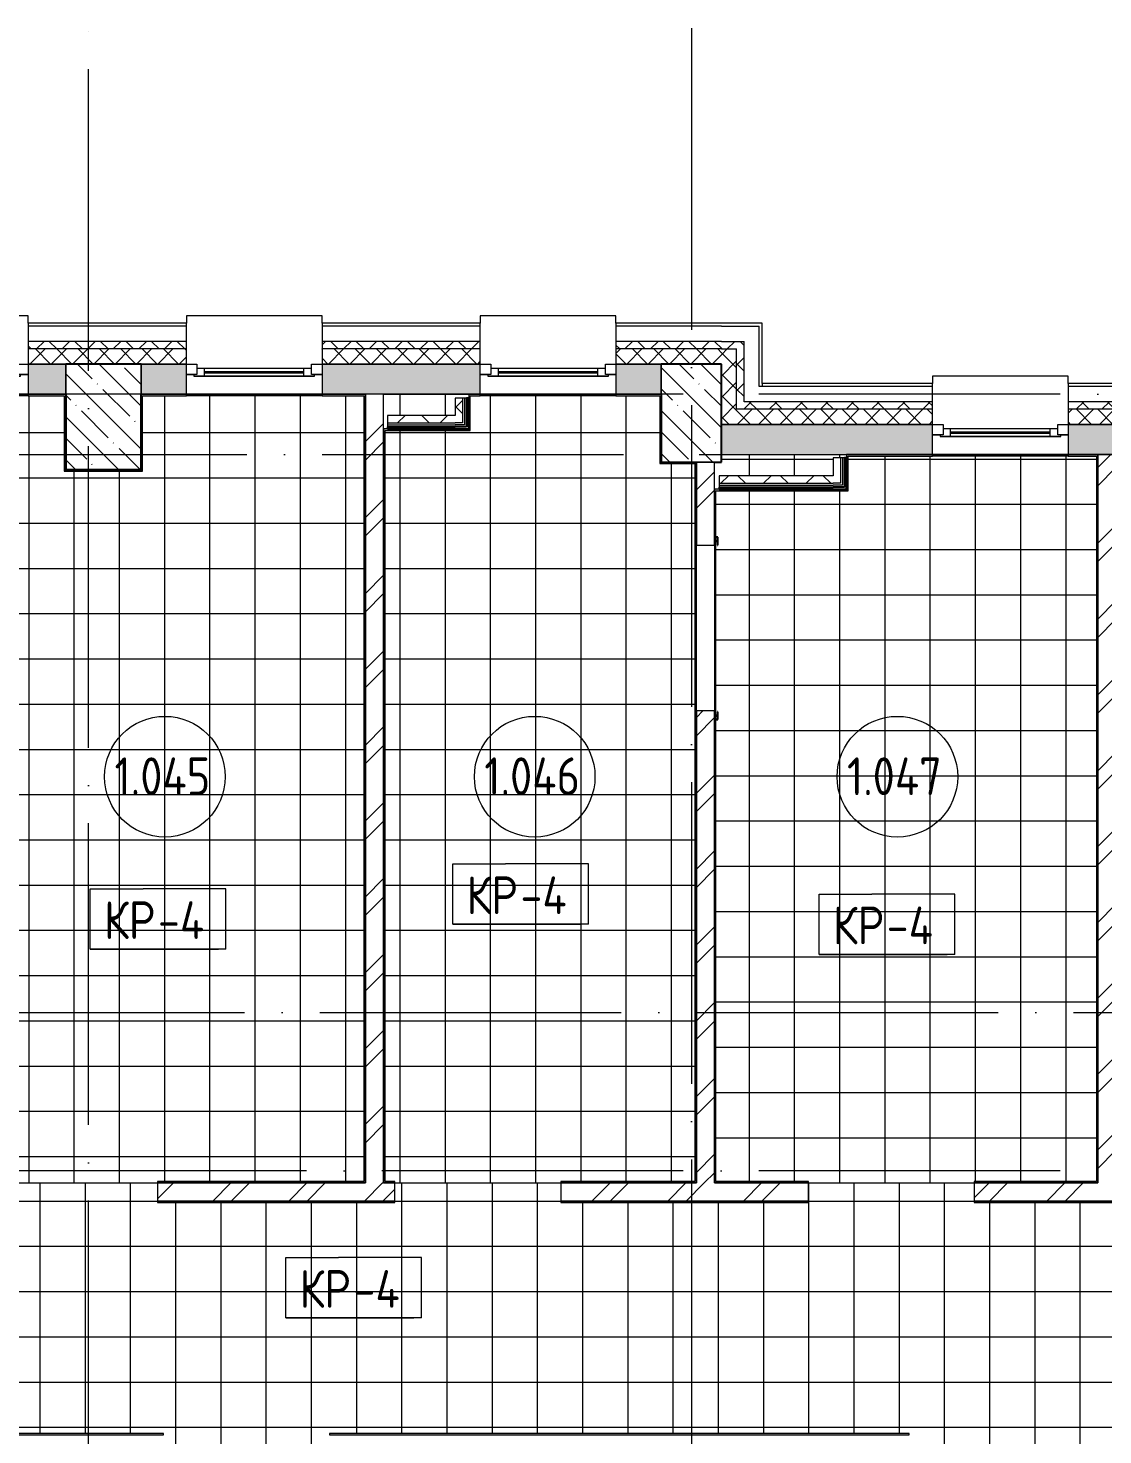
# Model space of a CAD drawing. Header units: millimetres. Extents: x -4370 to 196781, y -4577 to 61202.
# Drawn here: x 104500 to 111630, y 51875 to 61202 of the extents above; entities that cross this region are included whole.
import ezdxf

# ---------------------------------------------------------------- set-up
doc = ezdxf.new("R2010")
doc.units = ezdxf.units.MM
doc.linetypes.add('ADSK_Линия сетки', pattern=[2500, 2000, -250, 0, -250])
for name, color, linetype, lineweight in [('A-AREA-____-IDEN', 2, 'Continuous', 20), ('A-FLOR-____-IDEN', 11, 'Continuous', 20), ('A-FLOR-____-OTLN', 192, 'Continuous', 9), ('A-FLOR-____-PATT', 8, 'Continuous', 9), ('A-GENM-____-MCUT', 13, 'Continuous', 9), ('A-GENM-____-OTLN', 13, 'Continuous', 9), ('A-GLAZ-____-MCUT', 151, 'Continuous', 9), ('A-GLAZ-____-OTLN', 151, 'Continuous', 9), ('A-WALL-____-MCUT', 113, 'Continuous', 9), ('A-WALL-____-PATT', 111, 'Continuous', 9), ('A-WALL-FNSH-MCUT', 113, 'Continuous', 9), ('I-WALL-____-OTLN', 2, 'Continuous', 9), ('S-COLS-____-MCUT', 52, 'Continuous', 9), ('S-COLS-____-OTLN', 52, 'Continuous', 9), ('S-GRID-____-OTLN', 1, 'Continuous', 9)]:
    doc.layers.add(name, color=color, linetype=linetype, lineweight=lineweight)
doc.styles.add('GOST Common_1', font='GOST_Common.ttf', dxfattribs={"width": 0.9, "height": 250})
pattern_1 = [(45, (0, 0), (-251.4472, 251.4472), []), (45, (0, 381), (-251.4472, 251.4472), [])]
pattern_2 = [(50, (0, 0), (364.3679, -31.8783), [38.1, -419.1]), (355, (0, 0), (-70.4859, 382.1133), [30.48, -335.28]), (100.451, (30.36, -2.66), (293.885, 350.2334), [32.38, -356.18]), (46.184, (0, 101.6), (542.1585, -84.0858), [57.15, -628.65]), (96.636, (45.2, 94.6), (474.805, 494.8554), [48.57, -534.27]), (351.184, (0, 101.6), (474.8102, 494.85), [45.72, -502.92]), (21, (50.8, 76.2), (303.2285, -204.53046), [38.1, -419.1]), (326, (50.8, 76.2), (123.6039, 368.376), [30.48, -335.28]), (71.451, (76.07, 59.16), (426.8341, 163.8427), [32.38, -356.18]), (37.5, (0, 0), (6.17665, 169.11015), [16.764, -314.452, 16.764, -323.596, -336.55]), (37.5, (0, 0), (6.17665, 169.11015), [-671.576, 16.764, -319.786]), (7.5, (0, 0), (133.63888, 200.3615), [16.764, -177.292, 16.764, -306.832, -128.27]), (7.5, (0, 0), (133.63888, 200.3615), [-517.652, 16.764, -111.506]), (327.5, (-113.28, 0), (271.18182, -11.45836), [16.764, -110.236, 16.764, -379.476, -525.78]), (327.5, (-113.28, 0), (271.18182, -11.45836), [-523.24, 16.764, -509.016]), (317.5, (-164.08, 0), (296.2585, 50.85285), [16.764, -148.336, 16.764, -246.38, -373.38]), (317.5, (-164.08, 0), (296.2585, 50.85285), [-428.244, 16.764, -356.616])]
pattern_3 = [(135, (0, 0), (-84.85281, -84.85281), []), (225, (0, 0), (84.85281, -84.85281), [])]
pattern_4 = [(45, (0, 0), (-70.71068, 70.71068), []), (135, (0, 0), (-70.71068, -70.71068), [])]
pattern_5 = [(135, (0, 0), (-142.5612, -142.5612), []), (135, (142.56, 0), (-142.5612, -142.5612), [252.016, -50.403, 3.353, -47.05])]
pattern_6 = [(45, (0, 0), (-141.42136, 141.42136), []), (135, (0, 0), (-141.42136, -141.42136), [])]

# ---------------------------------------------------------------- blocks, each defined once
blk = doc.blocks.new('Окно_СКБ_1Ст1 - 120_Окно_СКБ_1Ст_900_ОК6Л-29019250-О_АИ_ПП_0_000_Целиком')
at = {"layer": 'A-GLAZ-____-MCUT', "color": 90}
for p, q in [((-450, -195), (-450, -125)), ((-450, -125), (-380, -125)), ((-380, -125), (-380, -195)), ((380, -155), (-380, -155)), ((-380, -155), (-380, -195)), ((-330, -205), (-330, -155)), ((330, -205), (330, -155)), ((380, -195), (380, -125)), ((380, -125), (450, -125)), ((380, -195), (380, -155)), ((450, -125), (450, -195)), ((-380, -195), (-450, -195)), ((-380, -195), (-400, -195)), ((-400, -195), (-400, -205)), ((-400, -205), (400, -205)), ((400, -205), (-400, -205)), ((450, -195), (380, -195)), ((400, -195), (380, -195)), ((400, -205), (400, -195))]:
    blk.add_line(p, q, dxfattribs=at)
at = {"layer": 'A-GLAZ-____-MCUT', "color": 10, "lineweight": 5}
for p, q in [((-330, -175), (330, -175)), ((330, -185), (-330, -185))]:
    blk.add_line(p, q, dxfattribs=at)
at = {"layer": 'A-GLAZ-____-OTLN', "color": 10, "lineweight": 5}
for p, q in [((-450, -195), (-400, -195)), ((400, -195), (450, -195))]:
    blk.add_line(p, q, dxfattribs=at)
blk = doc.blocks.new('WNW_Отлив1 - Отлив_металлический 2-28596055-О_АИ_ПП_0_000_Целиком')
at = {"layer": 'A-GLAZ-____-OTLN', "color": 10, "lineweight": 5}
for p, q in [((450, 320), (-450, 320)), ((-450, 320), (-450, 270)), ((450, 270), (450, 320))]:
    blk.add_line(p, q, dxfattribs=at)
blk = doc.blocks.new('Окно_СКБ_1Ст1 - 120_Окно_СКБ_1Ст_900_ОК6Л-29019242-О_АИ_ПП_0_000_Целиком')
at = {"layer": 'A-GLAZ-____-MCUT', "color": 90}
for p, q in [((-450, -195), (-450, -125)), ((-450, -125), (-380, -125)), ((-380, -125), (-380, -195)), ((380, -155), (-380, -155)), ((-380, -155), (-380, -195)), ((-330, -205), (-330, -155)), ((330, -205), (330, -155)), ((380, -195), (380, -125)), ((380, -125), (450, -125)), ((380, -195), (380, -155)), ((450, -125), (450, -195)), ((-380, -195), (-450, -195)), ((-380, -195), (-400, -195)), ((-400, -195), (-400, -205)), ((-400, -205), (400, -205)), ((400, -205), (-400, -205)), ((450, -195), (380, -195)), ((400, -195), (380, -195)), ((400, -205), (400, -195))]:
    blk.add_line(p, q, dxfattribs=at)
at = {"layer": 'A-GLAZ-____-MCUT', "color": 10, "lineweight": 5}
for p, q in [((-330, -175), (330, -175)), ((330, -185), (-330, -185))]:
    blk.add_line(p, q, dxfattribs=at)
at = {"layer": 'A-GLAZ-____-OTLN', "color": 10, "lineweight": 5}
for p, q in [((-450, -195), (-400, -195)), ((400, -195), (450, -195))]:
    blk.add_line(p, q, dxfattribs=at)
blk = doc.blocks.new('ALT_Roller_Shutter_9mm - AER44m_S _Security_-43211332-О_АИ_ПП_0_000_Целиком')
at = {"layer": 'A-GENM-____-MCUT', "color": 130, "lineweight": 25}
for p, q in [((-427.5, 82), (-480.5, 82)), ((-480.5, 82), (-480.5, 60)), ((-480.5, 60), (-427.5, 60)), ((-478.5, 62), (-478.5, 80)), ((-478.5, 80), (-454.5, 80)), ((-454.5, 62), (-478.5, 62)), ((-454.5, 80), (-454.5, 62)), ((-452.5, 62), (-452.5, 80)), ((-452.5, 80), (-427.5, 80)), ((-427.5, 62), (-452.5, 62)), ((-427.5, 80), (-427.5, 82)), ((-427.5, 60), (-427.5, 62)), ((730.5, 82), (677.5, 82)), ((677.5, 82), (677.5, 80)), ((677.5, 80), (702.5, 80)), ((702.5, 62), (677.5, 62)), ((677.5, 62), (677.5, 60)), ((677.5, 60), (730.5, 60)), ((702.5, 80), (702.5, 62)), ((704.5, 62), (704.5, 80)), ((704.5, 80), (728.5, 80)), ((728.5, 62), (704.5, 62)), ((728.5, 80), (728.5, 62)), ((730.5, 60), (730.5, 82))]:
    blk.add_line(p, q, dxfattribs=at)
blk = doc.blocks.new('0083_СОШ675_АР_R22_rvt-1-О_АИ_ПП_0_000_Целиком')
at = {"layer": 'A-WALL-____-PATT', "lineweight": 5}
h = blk.add_hatch(dxfattribs=at)
h.set_pattern_fill('FP_1', color=10, style=0, pattern_type=2)
h.set_pattern_definition(pattern_3)
h.paths.add_polyline_path([(109109.2, 59075), (109200, 59075), (109200, 59125), (108400.1, 59125), (108400.1, 59075), (109100, 59075)])
h.paths.add_polyline_path([(107500.1, 59075), (107500.1, 59125), (106450, 59125), (106450, 59075), (106935.9, 59075)])
h.paths.add_polyline_path([(103600.5, 59075), (103600.5, 59125), (102550.5, 59125), (102550.5, 59075), (103210.2, 59075)])
h.paths.add_polyline_path([(105550, 59075), (105550, 59125), (104500.5, 59125), (104500.5, 59075), (105073.1, 59075)])
h.paths.add_polyline_path([(101650.5, 59075), (101650.5, 59125), (100600.5, 59125), (100600.5, 59075), (101347.4, 59075)])
h.paths.add_polyline_path([(98650.2, 59075), (99700.5, 59075), (99700.5, 59125), (98650.2, 59125)])
h.paths.add_polyline_path([(82097.9, 59075), (82150.2, 59075), (82150.2, 59125), (77500, 59125), (77500, 59075), (81477, 59075)])
h = blk.add_hatch(dxfattribs=at)
h.set_pattern_fill('FP_6', color=10, style=0, pattern_type=2)
h.set_pattern_definition(pattern_4)
h.paths.add_polyline_path([(108700, 58975), (109100, 58975), (109100, 59075), (108400.1, 59075), (108400.1, 58975)])
h.paths.add_polyline_path([(107500.1, 58975), (107500.1, 59075), (106450, 59075), (106450, 58975), (106935.9, 58975)])
h.paths.add_polyline_path([(104750, 58975), (105550, 58975), (105550, 59075), (104500.5, 59075), (104500.5, 58975)])
h.paths.add_polyline_path([(103210.2, 58975), (103600.5, 58975), (103600.5, 59075), (102550.5, 59075), (102550.5, 58975), (102589.3, 58975)])
h.paths.add_polyline_path([(101650.5, 58975), (101650.5, 59075), (100600.5, 59075), (100600.5, 58975), (101347.4, 58975)])
h.paths.add_polyline_path([(99700.5, 58975), (99700.5, 59075), (98650.2, 59075), (98650.5, 58975), (99484.5, 58975)])
h.paths.add_polyline_path([(82050, 58975), (82150.2, 58975), (82150.2, 59075), (77600, 59075), (77600, 58975), (81550, 58975)])
h = blk.add_hatch(dxfattribs=at)
h.set_pattern_fill('FP_6', color=10, style=0, pattern_type=2)
h.set_pattern_definition(pattern_4)
h.paths.add_polyline_path([(109200, 58575), (109200, 59075), (109100, 59075), (109100, 58575), (109109.2, 58575)])
h = blk.add_hatch(dxfattribs=at)
h.set_pattern_fill('FP_1', color=10, style=0, pattern_type=2)
h.set_pattern_definition(pattern_3)
h.paths.add_polyline_path([(109250, 58675), (109250, 59125), (109200, 59125), (109200, 58675)])
h = blk.add_hatch(dxfattribs=at)
h.set_pattern_fill('FP_5', color=10, style=0, pattern_type=2)
h.set_pattern_definition(pattern_2)
h.paths.add_polyline_path([(106738.1, 58775), (107500.1, 58775), (107500.1, 58975), (106450, 58975), (106450, 58775)])
h.paths.add_polyline_path([(108400.1, 58775), (108700, 58775), (108700, 58975), (108400.1, 58975), (108400.1, 58842.5)])
h.paths.add_polyline_path([(105250, 58775), (105550, 58775), (105550, 58975), (105250, 58975), (105250, 58842.5)])
h.paths.add_polyline_path([(104750, 58775), (104750, 58975), (104500.5, 58975), (104500.5, 58775)])
h.paths.add_polyline_path([(103210.2, 58775), (103600.5, 58775), (103600.5, 58975), (102550.5, 58975), (102550.5, 58775), (102589.3, 58775)])
h.paths.add_polyline_path([(99484.5, 58775), (99700.5, 58775), (99700.5, 58975), (99450, 58975), (99450, 58775)])
h.paths.add_polyline_path([(100600.5, 58775), (101650.5, 58775), (101650.5, 58975), (100600.5, 58975)])
h.paths.add_polyline_path([(98863.6, 58775), (98950, 58775), (98950, 58975), (98650.5, 58975), (98650.5, 58780), (98655.5, 58780), (98655.5, 58775)])
h = blk.add_hatch(dxfattribs=at)
h.set_pattern_fill('FP_7', color=10, style=0, pattern_type=2)
h.set_pattern_definition(pattern_1)
h.paths.add_polyline_path([(106858.1, 53545), (106858.1, 58775), (106738.1, 58775), (106738.1, 53545)])
h = blk.add_hatch(dxfattribs=at)
h.set_pattern_fill('FP_56', color=252, style=0, pattern_type=2)
h.set_pattern_definition(pattern_6)
h.paths.add_polyline_path([(107382.9, 58584.4), (107382.9, 58749), (107332.9, 58749), (107332.9, 58584.4)])
h = blk.add_hatch(dxfattribs=at)
h.set_pattern_fill('FP_6', color=10, style=0, pattern_type=2)
h.set_pattern_definition(pattern_4)
h.paths.add_polyline_path([(113800, 58575), (113810, 58575), (113810, 58675), (113300, 58675), (113300, 58575), (113766.3, 58575)])
h.paths.add_polyline_path([(112400, 58575), (112400, 58675), (111400, 58675), (111400, 58575), (111903.5, 58575)])
h.paths.add_polyline_path([(110500, 58575), (110500, 58675), (109200, 58675), (109200, 58575), (110040.7, 58575)])
h = blk.add_hatch(dxfattribs=at)
h.set_pattern_fill('FP_1', color=10, style=0, pattern_type=2)
h.set_pattern_definition(pattern_3)
h.paths.add_polyline_path([(113810, 58675), (113810, 58725), (113300, 58725), (113300, 58675), (113766.3, 58675)])
h.paths.add_polyline_path([(110500, 58675), (110500, 58725), (109250, 58725), (109250, 58675), (110040.7, 58675)])
h.paths.add_polyline_path([(112400, 58675), (112400, 58725), (111400, 58725), (111400, 58675), (111903.5, 58675)])
h = blk.add_hatch(dxfattribs=at)
h.set_pattern_fill('FP_56', color=252, style=0, pattern_type=2)
h.set_pattern_definition(pattern_6)
h.paths.add_polyline_path([(106884.1, 58584.4), (107332.9, 58584.4), (107332.9, 58634.4), (106884.1, 58634.4)])
h = blk.add_hatch(dxfattribs=at)
h.set_pattern_fill('FP_5', color=10, style=0, pattern_type=2)
h.set_pattern_definition(pattern_2)
h.paths.add_polyline_path([(117600, 58375), (117600, 58575), (117250, 58575), (117250, 58375), (117492, 58375)])
h.paths.add_polyline_path([(115629.2, 58375), (116350, 58375), (116350, 58575), (115350, 58575), (115350, 58375)])
h.paths.add_polyline_path([(113400, 58375), (113400, 58575), (113300, 58575), (113300, 58375)])
h.paths.add_polyline_path([(113800, 58375), (113850, 58375), (113850, 58575), (113800, 58575)])
h.paths.add_polyline_path([(114250, 58375), (114450, 58375), (114450, 58575), (114250, 58575), (114250, 58440.6)])
h.paths.add_polyline_path([(112400, 58375), (112400, 58575), (111400, 58575), (111400, 58375), (111903.5, 58375)])
h.paths.add_polyline_path([(109100, 58375), (110500, 58375), (110500, 58575), (109100, 58575)])
h = blk.add_hatch(dxfattribs=at)
h.set_pattern_fill('FP_7', color=10, style=0, pattern_type=2)
h.set_pattern_definition(pattern_1)
h.paths.add_polyline_path([(109053.4, 53545), (109053.4, 56675), (108933.4, 56675), (108933.4, 53545)])
h.paths.add_polyline_path([(109053.4, 57775), (109053.4, 58325), (108933.4, 58325), (108933.4, 57775)])
h = blk.add_hatch(dxfattribs=at)
h.set_pattern_fill('FP_7', color=10, style=0, pattern_type=2)
h.set_pattern_definition(pattern_1)
h.paths.add_polyline_path([(111596.8, 53545), (111716.8, 53545), (111716.8, 58375), (111596.8, 58375), (111596.8, 54799.8)])
h = blk.add_hatch(dxfattribs=at)
h.set_pattern_fill('FP_56', color=252, style=0, pattern_type=2)
h.set_pattern_definition(pattern_6)
h.paths.add_polyline_path([(109083.9, 58184.4), (109840.2, 58184.4), (109840.2, 58234.4), (109083.9, 58234.4)])
h = blk.add_hatch(dxfattribs=at)
h.set_pattern_fill('FP_7', color=10, style=0, pattern_type=2)
h.set_pattern_definition(pattern_1)
h.paths.add_polyline_path([(118160, 53425), (118160, 53545), (117875, 53545), (117875, 53425)])
h.paths.add_polyline_path([(116250.1, 53425), (116775, 53425), (116775, 53545), (115442, 53545), (115442, 53425)])
h.paths.add_polyline_path([(113442, 53425), (114342, 53425), (114342, 53545), (113442, 53545)])
h.paths.add_polyline_path([(112342, 53425), (112342, 53545), (110776.7, 53545), (110776.7, 53425), (111282.6, 53425)])
h.paths.add_polyline_path([(109676.7, 53425), (109676.7, 53545), (108033.1, 53545), (108033.1, 53425), (108798.8, 53425)])
h.paths.add_polyline_path([(106315, 53425), (106933.1, 53425), (106933.1, 53545), (105359.4, 53545), (105359.4, 53425)])
h.paths.add_polyline_path([(103831.2, 53425), (104259.4, 53425), (104259.4, 53545), (101735.2, 53545), (101735.2, 53425)])
h.paths.add_polyline_path([(100635.2, 53425), (100635.2, 53545), (99520, 53545), (99520, 53425)])
at = {"layer": 'S-COLS-____-OTLN', "lineweight": 5}
h = blk.add_hatch(dxfattribs=at)
h.set_pattern_fill('FP_3', color=256, style=0, pattern_type=2)
h.set_pattern_definition(pattern_5)
h.paths.add_polyline_path([(104750, 58275), (105250, 58275), (105250, 58975), (104750, 58975), (104750, 58775)])
h = blk.add_hatch(dxfattribs=at)
h.set_pattern_fill('FP_3', color=256, style=0, pattern_type=2)
h.set_pattern_definition(pattern_5)
h.paths.add_polyline_path([(108700, 58325), (109100, 58325), (109100, 58975), (108700, 58975), (108700, 58775)])
at = {"layer": 'A-WALL-____-MCUT', "color": 90}
for p, q in [((104500.5, 59225), (104500.5, 59125)), ((105550, 59125), (105550, 59225)), ((106450, 59225), (106450, 59125)), ((107500.1, 59125), (107500.1, 59225)), ((108400.1, 59225), (108400.1, 59125)), ((104500.5, 59075), (104500.5, 58975)), ((105550, 58975), (105550, 59075)), ((106450, 59075), (106450, 58975)), ((107500.1, 58975), (107500.1, 59075)), ((108400.1, 59075), (108400.1, 58975)), ((104750, 58975), (105250, 58975)), ((108700, 58975), (109100, 58975)), ((109100, 58975), (109100, 58575)), ((110500, 58725), (110500, 58825)), ((111400, 58825), (111400, 58725)), ((110500, 58575), (110500, 58675)), ((111400, 58675), (111400, 58575)), ((109100, 58575), (109200, 58575))]:
    blk.add_line(p, q, dxfattribs=at)
at = {"layer": 'A-WALL-____-MCUT', "color": 10, "lineweight": 5}
for p, q in [((105550, 59225), (104500.5, 59225)), ((107500.1, 59225), (106450, 59225)), ((109100, 59225), (108400.1, 59225)), ((109100, 59225), (109250, 59225)), ((109250, 59225), (109350, 59225)), ((109350, 58825), (109350, 59225)), ((104750, 58775), (104750, 58975)), ((105250, 58975), (105250, 58775)), ((108700, 58775), (108700, 58975)), ((106858.1, 58775), (106738.1, 58775)), ((109370, 58825), (109350, 58825)), ((109370, 58845), (109370, 58825)), ((110500, 58825), (109370, 58825)), ((112400, 58825), (111400, 58825)), ((107395.4, 58749), (107395.4, 58571.9)), ((106884.1, 58571.9), (107332.9, 58571.9)), ((107382.9, 58571.9), (107332.9, 58571.9)), ((107395.4, 58571.9), (107382.9, 58571.9)), ((109053.4, 58325), (108933.4, 58325)), ((109902.7, 58352), (109902.7, 58171.9)), ((111716.8, 58375), (111596.8, 58375)), ((109083.9, 58171.9), (109840.2, 58171.9)), ((109890.2, 58171.9), (109840.2, 58171.9)), ((109902.7, 58171.9), (109890.2, 58171.9))]:
    blk.add_line(p, q, dxfattribs=at)
at = {"layer": 'A-WALL-____-MCUT', "color": 50, "lineweight": 13}
for p, q in [((104500.5, 59125), (104500.5, 59075)), ((105550, 59125), (104500.5, 59125)), ((105550, 59075), (104500.5, 59075)), ((105550, 59075), (105550, 59125)), ((106450, 59125), (106450, 59075)), ((107500.1, 59125), (106450, 59125)), ((107500.1, 59075), (106450, 59075)), ((107500.1, 59075), (107500.1, 59125)), ((108400.1, 59125), (108400.1, 59075)), ((109100, 59125), (108400.1, 59125)), ((109100, 59075), (108400.1, 59075)), ((109100, 59125), (109200, 59125)), ((109100, 59075), (109200, 59075)), ((109200, 59125), (109250, 59125)), ((109200, 58675), (109200, 59075)), ((109250, 58725), (109250, 59125)), ((104500.5, 58975), (104750, 58975)), ((104500.5, 58975), (104500.5, 58775)), ((104750, 58975), (104500.5, 58975)), ((105250, 58975), (105550, 58975)), ((105550, 58975), (105250, 58975)), ((105550, 58775), (105550, 58975)), ((106450, 58975), (107500.1, 58975)), ((106450, 58975), (106450, 58775)), ((107500.1, 58975), (106450, 58975)), ((107500.1, 58775), (107500.1, 58975)), ((108400.1, 58975), (108700, 58975)), ((108400.1, 58975), (108400.1, 58775)), ((108700, 58975), (108400.1, 58975)), ((104500.5, 58775), (104750, 58775)), ((105250, 58775), (105550, 58775)), ((106450, 58775), (106738.1, 58775)), ((106738.1, 58775), (106738.1, 53545)), ((106858.1, 53545), (106858.1, 58775)), ((106858.1, 58775), (107500.1, 58775)), ((108400.1, 58775), (108700, 58775)), ((107382.9, 58749), (107332.9, 58749)), ((107332.9, 58749), (107332.9, 58634.4)), ((107382.9, 58749), (107382.9, 58584.4)), ((109250, 58675), (109200, 58675)), ((109350, 58725), (109250, 58725)), ((109370, 58675), (109250, 58675)), ((109370, 58725), (109350, 58725)), ((110500, 58725), (109370, 58725)), ((110500, 58675), (109370, 58675)), ((110500, 58675), (110500, 58725)), ((111400, 58725), (111400, 58675)), ((112400, 58725), (111400, 58725)), ((112400, 58675), (111400, 58675)), ((107332.9, 58634.4), (106884.1, 58634.4)), ((106884.1, 58634.4), (106884.1, 58584.4)), ((106884.1, 58584.4), (107332.9, 58584.4)), ((107382.9, 58584.4), (107332.9, 58584.4)), ((109370, 58575), (109100, 58575)), ((109100, 58575), (109100, 58375)), ((109200, 58575), (109250, 58575)), ((109250, 58575), (109350, 58575)), ((109350, 58575), (109370, 58575)), ((110500, 58575), (109370, 58575)), ((109370, 58575), (110500, 58575)), ((110500, 58375), (110500, 58575)), ((111400, 58575), (111400, 58375)), ((112400, 58575), (111400, 58575)), ((111400, 58575), (112400, 58575)), ((108933.4, 58325), (108933.4, 57775)), ((109053.4, 57775), (109053.4, 58325)), ((109100, 58375), (110500, 58375)), ((109890.2, 58352), (109840.2, 58352)), ((109840.2, 58352), (109840.2, 58234.4)), ((109890.2, 58352), (109890.2, 58184.4)), ((111400, 58375), (111596.8, 58375)), ((111596.8, 58375), (111596.8, 53545)), ((109840.2, 58234.4), (109083.9, 58234.4)), ((109083.9, 58234.4), (109083.9, 58184.4)), ((109083.9, 58184.4), (109840.2, 58184.4)), ((109890.2, 58184.4), (109840.2, 58184.4)), ((108933.4, 57775), (109053.4, 57775)), ((108933.4, 56675), (108933.4, 53545)), ((109053.4, 56675), (108933.4, 56675)), ((109053.4, 53545), (109053.4, 56675)), ((106738.1, 53545), (105359.4, 53545)), ((105359.4, 53545), (105359.4, 53425)), ((106933.1, 53545), (106858.1, 53545)), ((106933.1, 53425), (106933.1, 53545)), ((108933.4, 53545), (108033.1, 53545)), ((108033.1, 53545), (108033.1, 53425)), ((109676.7, 53545), (109053.4, 53545)), ((109676.7, 53425), (109676.7, 53545)), ((111596.8, 53545), (110776.7, 53545)), ((110776.7, 53545), (110776.7, 53425)), ((105359.4, 53425), (106933.1, 53425)), ((108033.1, 53425), (109676.7, 53425)), ((110776.7, 53425), (112342, 53425))]:
    blk.add_line(p, q, dxfattribs=at)
at = {"layer": 'A-WALL-____-MCUT', "color": 130, "lineweight": 25}
for p, q in [((107422.9, 58749), (107407.9, 58749)), ((107407.9, 58749), (107407.9, 58559.4)), ((107422.9, 58544.4), (107422.9, 58749)), ((106884.1, 58559.4), (106884.1, 58544.4)), ((106884.1, 58559.4), (107332.9, 58559.4)), ((106884.1, 58544.4), (107332.9, 58544.4)), ((107395.4, 58559.4), (107332.9, 58559.4)), ((107332.9, 58544.4), (107382.9, 58544.4)), ((107382.9, 58544.4), (107395.4, 58544.4)), ((107407.9, 58559.4), (107395.4, 58559.4)), ((107395.4, 58544.4), (107407.9, 58544.4)), ((107407.9, 58544.4), (107422.9, 58544.4)), ((109930.2, 58352), (109915.2, 58352)), ((109915.2, 58352), (109915.2, 58159.4)), ((109930.2, 58144.4), (109930.2, 58352)), ((109083.9, 58159.4), (109083.9, 58144.4)), ((109083.9, 58159.4), (109840.2, 58159.4)), ((109083.9, 58144.4), (109840.2, 58144.4)), ((109902.7, 58159.4), (109840.2, 58159.4)), ((109840.2, 58144.4), (109890.2, 58144.4)), ((109890.2, 58144.4), (109902.7, 58144.4)), ((109915.2, 58159.4), (109902.7, 58159.4)), ((109902.7, 58144.4), (109915.2, 58144.4)), ((109915.2, 58144.4), (109930.2, 58144.4))]:
    blk.add_line(p, q, dxfattribs=at)
at = {"layer": 'A-WALL-FNSH-MCUT', "color": 90}
for p, q in [((105550, 59245), (104500.5, 59245)), ((104500.5, 59245), (104500.5, 59225)), ((105550, 59225), (105550, 59245)), ((107500.1, 59245), (106450, 59245)), ((106450, 59245), (106450, 59225)), ((107500.1, 59225), (107500.1, 59245)), ((109100, 59245), (108400.1, 59245)), ((108400.1, 59245), (108400.1, 59225)), ((109200, 59245), (109100, 59245)), ((109250, 59245), (109200, 59245)), ((109350, 59245), (109250, 59245)), ((109370, 59245), (109350, 59245)), ((109370, 58845), (109370, 59245)), ((110500, 58845), (109370, 58845)), ((110500, 58825), (110500, 58845)), ((112400, 58845), (111400, 58845)), ((111400, 58845), (111400, 58825)), ((107395.4, 58749), (107382.9, 58749)), ((107407.9, 58749), (107395.4, 58749)), ((106884.1, 58584.4), (106884.1, 58571.9)), ((106884.1, 58571.9), (106884.1, 58559.4)), ((109902.7, 58352), (109890.2, 58352)), ((109915.2, 58352), (109902.7, 58352)), ((109083.9, 58184.4), (109083.9, 58171.9)), ((109083.9, 58171.9), (109083.9, 58159.4))]:
    blk.add_line(p, q, dxfattribs=at)
at = {"layer": 'I-WALL-____-OTLN', "color": 90}
for p, q in [((104500.5, 58775), (103600.5, 58775)), ((106450, 58775), (105550, 58775)), ((108400.1, 58775), (107500.1, 58775)), ((111400, 58375), (110500, 58375))]:
    blk.add_line(p, q, dxfattribs=at)
at = {"layer": 'S-COLS-____-MCUT', "color": 130, "lineweight": 25}
for p, q in [((105250, 58975), (104750, 58975)), ((109100, 58975), (108700, 58975)), ((109100, 58325), (109100, 58975)), ((104750, 58775), (104750, 58275)), ((105250, 58275), (105250, 58775)), ((108700, 58775), (108700, 58325)), ((108700, 58325), (108933.4, 58325)), ((109053.4, 58325), (109100, 58325)), ((104750, 58275), (105250, 58275))]:
    blk.add_line(p, q, dxfattribs=at)
at = {"layer": 'S-COLS-____-OTLN', "color": 90}
for p, q in [((104750, 58975), (104750, 58775)), ((105250, 58775), (105250, 58975)), ((108700, 58975), (108700, 58775)), ((108933.4, 58325), (109053.4, 58325))]:
    blk.add_line(p, q, dxfattribs=at)
at = {"layer": 'A-GENM-____-OTLN', "color": 90, "lineweight": 9, "rotation": 270}
blk.add_blockref('ALT_Roller_Shutter_9mm - AER44m_S _Security_-43211332-О_АИ_ПП_0_000_Целиком', (108993.4, 57347.5), dxfattribs=at)
at = {"layer": 'A-GLAZ-____-OTLN', "color": 90, "lineweight": 9}
for name, p in [('WNW_Отлив1 - Отлив_металлический 2-28596055-О_АИ_ПП_0_000_Целиком', (104050.5, 58975)), ('WNW_Отлив1 - Отлив_металлический 2-28596055-О_АИ_ПП_0_000_Целиком', (106000, 58975)), ('WNW_Отлив1 - Отлив_металлический 2-28596055-О_АИ_ПП_0_000_Целиком', (107950.1, 58975)), ('Окно_СКБ_1Ст1 - 120_Окно_СКБ_1Ст_900_ОК6Л-29019242-О_АИ_ПП_0_000_Целиком', (104050.5, 59100)), ('Окно_СКБ_1Ст1 - 120_Окно_СКБ_1Ст_900_ОК6Л-29019242-О_АИ_ПП_0_000_Целиком', (106000, 59100)), ('Окно_СКБ_1Ст1 - 120_Окно_СКБ_1Ст_900_ОК6Л-29019242-О_АИ_ПП_0_000_Целиком', (107950.1, 59100)), ('WNW_Отлив1 - Отлив_металлический 2-28596055-О_АИ_ПП_0_000_Целиком', (110950, 58575)), ('Окно_СКБ_1Ст1 - 120_Окно_СКБ_1Ст_900_ОК6Л-29019250-О_АИ_ПП_0_000_Целиком', (110950, 58700))]:
    blk.add_blockref(name, p, dxfattribs=at)
blk = doc.blocks.new('BSC_Колонна _Прямоугольная - ПР-1_Профиль торцевой для плитки-3454341-О_АИ_ПП_0_000_Целиком')
at = {"layer": 'S-COLS-____-MCUT'}
for p, q in [((5, 5), (-5, 5)), ((-5, 5), (-5, -5)), ((5, -5), (5, 5)), ((-5, -5), (5, -5))]:
    blk.add_line(p, q, dxfattribs=at)
blk = doc.blocks.new('ADSK_Марка_Перекрытие - Типоразмер_ADSK_Марка-158127-О_АИ_ПП_0_000_Целиком')
at = {"layer": 'A-FLOR-____-IDEN'}
for p, q in [((-4.5, 4), (-1, 4)), ((-4.5, 0), (-4.5, 4)), ((4.5, 4), (-1, 4)), ((4.5, 0), (4.5, 4)), ((4.5, 0), (-4.5, 0)), ((-4.5, 0), (4, 0))]:
    blk.add_line(p, q, dxfattribs=at)
blk = doc.blocks.new('ADSK_Марка_Помещение_ОдноЗначение - Номер-159740-О_АИ_ПП_0_000_Целиком')
at = {"layer": 'A-AREA-____-IDEN'}
blk.add_circle((0, 0), 4, dxfattribs=at)

msp = doc.modelspace()

# ---------------------------------------------------------------- hatches: boundary and pattern name
at = {"layer": 'A-FLOR-____-PATT'}
h = msp.add_hatch(dxfattribs=at)
h.set_pattern_fill('FP_211', color=256, style=0, pattern_type=2)
h.set_pattern_definition([(180, (104806.7, 56120), (-4e-14, -300), []), (270, (104806.7, 56120), (300, 2e-14), [])])
h.paths.add_polyline_path([(105359.379601, 53545), (105359.379601, 53555.000586), (106728.082584, 53555.000586), (106728.082584, 58765.000586), (105259.978078, 58765.000586), (105259.978078, 58265.000586), (104739.978078, 58265.000586), (104739.978078, 58765.000586), (102948.082584, 58765.000586), (102948.082584, 53555.000586), (104259.379601, 53555.000586), (104259.379601, 53545.000586)])
h = msp.add_hatch(dxfattribs=at)
h.set_pattern_fill('FP_212', color=256, style=0, pattern_type=2)
h.set_pattern_definition([(0, (107868.43, 56120), (0, 300), []), (90, (107868.43, 56120), (-300, 2e-14), [])])
h.paths.add_polyline_path([(106868.078774, 53545), (106868.082584, 53545.000586), (106858.082584, 53545)])
h.paths.add_polyline_path([(108033.082584, 53545), (108033.082584, 53555.000586), (108923.42683, 53555.000586), (108923.42683, 58315.000586), (108689.978078, 58315.000586), (108689.978078, 58765.000586), (107432.925723, 58765.000586), (107432.925723, 58534.433654), (106868.082584, 58534.433654), (106868.082584, 53555.000586), (106933.082584, 53555.000586), (106933.082584, 53545.000586)])
h.paths.add_polyline_path([(106868.082584, 58544.433654), (106884.082584, 58544.433654), (106884.082584, 58634.433654), (107332.925723, 58634.433654), (107332.925723, 58749), (107422.925723, 58749), (107422.925723, 58775), (106858.082584, 58775), (106858.082584, 58544.433654)])
h = msp.add_hatch(dxfattribs=at)
h.set_pattern_fill('FP_200', color=256, style=0, pattern_type=2)
h.set_pattern_definition([(180, (110485, 55945), (-4e-14, -300), []), (270, (110485, 55945), (300, 2e-14), [])])
h.paths.add_polyline_path([(109075.42683, 57775), (109073.42683, 57775), (109073.42683, 57800)])
h.paths.add_polyline_path([(109073.42683, 56645), (109073.576208, 56645.016598), (109075.42683, 56670)])
h.paths.add_polyline_path([(110776.671983, 53545), (110776.719461, 53545), (110776.719461, 53555.000586), (111586.77395, 53555.000586), (111586.77395, 58365), (109940.216867, 58365), (109940.216867, 58134.43424), (109063.42683, 58134.43424), (109063.42683, 57828), (109075.42683, 57828), (109075.42683, 57775), (109073.42683, 57800), (109063.42683, 57800), (109063.42683, 56645), (109073.42683, 56645), (109073.42683, 56670), (109075.42683, 56670), (109075.42683, 56617), (109063.42683, 56617), (109063.42683, 53555.000586), (109676.719461, 53555.000586), (109676.719461, 53545.000586)])
h.paths.add_polyline_path([(109063.42683, 56619), (109073.42683, 56619), (109073.42683, 56643), (109063.42683, 56643), (109063.42683, 56627)])
h.paths.add_polyline_path([(109063.42683, 57802), (109073.42683, 57802), (109073.42683, 57826), (109063.42683, 57826), (109063.42683, 57816)])
h.paths.add_polyline_path([(109053.42683, 58144.43424), (109083.92683, 58144.43424), (109083.92683, 58234.433654), (109840.216867, 58234.433654), (109840.216867, 58352), (109930.216867, 58352), (109930.216867, 58375), (109099.978078, 58375), (109099.978078, 58325), (109053.42683, 58325), (109053.42683, 58264.940858)])
h = msp.add_hatch(dxfattribs=at)
h.set_pattern_fill('FP_218', color=256, style=0, pattern_type=2)
h.set_pattern_definition([(0, (109080, 51025), (0, 300), []), (90, (109080, 51025), (-300, 2e-14), [])])
h.paths.add_polyline_path([(110776.719461, 53425.000586), (110776.671983, 53545), (109676.719461, 53545), (109676.719461, 53425)])
h.paths.add_polyline_path([(105399.55304, 51755), (106499.55304, 51755.000586), (106499.55304, 51885.000586), (110344.978078, 51885.000586), (110344.978078, 51755), (111744.978078, 51755.000586), (111744.978078, 51885.000586), (113799.978078, 51885.000586), (113799.978078, 53415.000586), (113442.000586, 53415.000586), (113441.995428, 53545), (112342.000586, 53545), (112342.000586, 53415.000586), (110776.719461, 53415.000586), (110776.714088, 53425.000586), (109676.719461, 53425), (109676.719461, 53415.000586), (108033.082584, 53415.000586), (108033.0304, 53545), (106933.082584, 53545), (106933.082584, 53415.000586), (105359.379601, 53415.000586), (105359.299381, 53545), (104259.379601, 53545), (104259.379601, 53415.000586), (101735.229953, 53415.000586), (101735.229953, 53545), (100635.229953, 53545), (100635.229953, 53415.000586), (99529.978078, 53415.000586), (99529.978078, 53229.999414), (99519.978078, 53229.999414), (99519.978078, 52129.999414), (99529.978078, 52129.999414), (99529.978078, 51885.000586), (101630, 51885.000586), (101630, 51755), (102730, 51755.000586), (102730, 51885.000586), (105399.55304, 51885.000586), (105399.55304, 51875)])
at = {"layer": 'A-WALL-____-PATT'}
h = msp.add_hatch(color=7, dxfattribs=at)
h.paths.add_polyline_path([(104749.978078, 58765.000586), (104749.978078, 58775.000586), (104500.450478, 58775.000586), (104500.450478, 58765.000586), (104739.978078, 58765.000586)])
h.paths.add_polyline_path([(102938.082584, 58765.000586), (103600.450478, 58765.000586), (103600.450478, 58775.000586), (102938.082584, 58775.000586)])
for points in [[(104739.978078, 58275.000586), (104749.978078, 58275.000586), (104749.978078, 58765.000586), (104739.978078, 58765.000586)], [(105259.978078, 58275.000586), (105259.978078, 58775.000586), (105249.978078, 58775.000586), (105249.978078, 58275.000586)], [(106728.082584, 53555.000586), (106738.082584, 53555.000586), (106738.082584, 58775.000586), (106728.082584, 58775.000586), (106728.082584, 54799.821069)], [(107432.925723, 58544.433654), (107432.925723, 58765.000586), (107422.925723, 58765.000586), (107422.925723, 58544.433654)], [(108699.978078, 58325.000586), (108699.978078, 58765.000586), (108689.978078, 58765.000586), (108689.978078, 58325.000586)], [(106858.082584, 53545.000586), (106868.082584, 53545.000586), (106868.082584, 58544.433654), (106858.082584, 58544.433654), (106858.082584, 54799.821069)], [(106935.909419, 58534.433654), (107422.925723, 58534.433654), (107422.925723, 58544.433654), (106868.082584, 58544.433654), (106868.082584, 58534.433654)], [(108923.42683, 58315.000586), (108933.42683, 58315.000586), (108933.42683, 58325.000586), (108699.978078, 58325.000586), (108699.978078, 58315.000586), (108798.756464, 58315.000586)], [(108923.42683, 53555.000586), (108933.42683, 53555.000586), (108933.42683, 58315.000586), (108923.42683, 58315.000586), (108923.42683, 54799.821069)], [(109940.216867, 58144.43424), (109940.216867, 58365), (109930.216867, 58365), (109930.216867, 58144.43424)], [(111596.77395, 53545.000586), (111596.77395, 58365), (111586.77395, 58365), (111586.77395, 53545.000586)], [(105073.062374, 58265.000586), (105249.978078, 58265.000586), (105249.978078, 58275.000586), (104749.978078, 58275.000586), (104749.978078, 58265.000586)], [(109053.42683, 53555.000586), (109063.42683, 53555.000586), (109063.42683, 58144.43424), (109053.42683, 58144.43424), (109053.42683, 54799.821069)], [(109419.705479, 58134.43424), (109930.216867, 58134.43424), (109930.216867, 58144.43424), (109063.42683, 58144.43424), (109063.42683, 58134.43424)]]:
    msp.add_hatch(color=7, dxfattribs=at).paths.add_polyline_path(points)
h = msp.add_hatch(color=7, dxfattribs=at)
h.paths.add_polyline_path([(105259.978078, 58765.000586), (105550.000587, 58765.000586), (105550.000587, 58775.000586), (105259.978078, 58775.000586)])
h.paths.add_polyline_path([(106728.082584, 58765.000586), (106728.082584, 58775.000586), (106450.000587, 58775.000586), (106450.000587, 58765.000586)])
h = msp.add_hatch(color=7, dxfattribs=at)
h.paths.add_polyline_path([(108699.978078, 58765.000586), (108699.978078, 58775.000586), (108400.082584, 58775.000586), (108400.082584, 58765.000586), (108689.978078, 58765.000586)])
h.paths.add_polyline_path([(107500.082584, 58765.000586), (107500.082584, 58775.000586), (107422.925723, 58775.000586), (107422.925723, 58765.000586), (107432.925723, 58765.000586)])
h = msp.add_hatch(color=7, dxfattribs=at)
h.paths.add_polyline_path([(111596.77395, 58365), (111596.77395, 58375), (111400, 58375), (111400, 58365), (111586.77395, 58365)])
h.paths.add_polyline_path([(110500, 58365), (110500, 58375), (109930.216867, 58375), (109930.216867, 58365), (110040.654494, 58365)])
h = msp.add_hatch(color=7, dxfattribs=at)
h.paths.add_polyline_path([(104259.379601, 53545.000586), (104259.379601, 53555.000586), (102948.082584, 53555.000586), (102948.082584, 53545.000586), (103831.164344, 53545.000586)])
h.paths.add_polyline_path([(105359.379601, 53545.000586), (106738.082584, 53545.000586), (106738.082584, 53555.000586), (105359.379601, 53555.000586)])
h = msp.add_hatch(color=7, dxfattribs=at)
h.paths.add_polyline_path([(106933.082584, 53545.000586), (106933.082584, 53555.000586), (106868.082584, 53555.000586), (106868.082584, 53545.000586)])
h.paths.add_polyline_path([(108033.082584, 53545.000586), (108933.42683, 53545.000586), (108933.42683, 53555.000586), (108033.082584, 53555.000586)])
h = msp.add_hatch(color=7, dxfattribs=at)
h.paths.add_polyline_path([(109676.719461, 53545.000586), (109676.719461, 53555.000586), (109053.42683, 53555.000586), (109053.42683, 53545.000586)])
h.paths.add_polyline_path([(111282.552525, 53545.000586), (111586.77395, 53545.000586), (111586.77395, 53555.000586), (110776.719461, 53555.000586), (110776.719461, 53545.000586)])
h = msp.add_hatch(color=7, dxfattribs=at)
h.paths.add_polyline_path([(113442.000586, 53415.000586), (113799.978078, 53415.000586), (113799.978078, 53425.000586), (113442.000586, 53425.000586)])
h.paths.add_polyline_path([(112342.000586, 53415.000586), (112342.000586, 53425.000586), (110776.719461, 53425.000586), (110776.719461, 53415.000586), (111282.552525, 53415.000586)])
h.paths.add_polyline_path([(109676.719461, 53415.000586), (109676.719461, 53425.000586), (108033.082584, 53425.000586), (108033.082584, 53415.000586), (108798.756464, 53415.000586)])
h.paths.add_polyline_path([(106933.082584, 53415.000586), (106933.082584, 53425.000586), (105359.379601, 53425.000586), (105359.379601, 53415.000586), (106314.960404, 53415.000586)])
h.paths.add_polyline_path([(103831.164344, 53415.000586), (104259.379601, 53415.000586), (104259.379601, 53425.000586), (101735.229953, 53425.000586), (101735.229953, 53415.000586)])
h.paths.add_polyline_path([(100635.229953, 53415.000586), (100635.229953, 53425.000586), (99529.978078, 53425.000586), (99529.978078, 53415.000586)])
h = msp.add_hatch(color=7, dxfattribs=at)
h.paths.add_polyline_path([(113799.978078, 51875.000586), (113799.978078, 51885.000586), (111744.978078, 51885.000586), (111744.978078, 51875.000586), (113766.348585, 51875.000586)])
h.paths.add_polyline_path([(110344.978078, 51875.000586), (110344.978078, 51885.000586), (106499.55304, 51885.000586), (106499.55304, 51875.000586), (108798.756464, 51875.000586)])
h.paths.add_polyline_path([(105073.062374, 51875.000586), (105399.55304, 51875.000586), (105399.55304, 51885.000586), (102730, 51885.000586), (102730, 51875.000586), (103831.164344, 51875.000586)])
h.paths.add_polyline_path([(101347.368283, 51875.000586), (101630, 51875.000586), (101630, 51885.000586), (99529.978078, 51885.000586), (99529.978078, 51875.000586), (100105.470253, 51875.000586)])

# ---------------------------------------------------------------- linework, layer by layer
at = {"layer": 'A-FLOR-____-OTLN'}
for p, q in [((104259.379601, 53545), (105359.379601, 53545)), ((106933.082584, 53545), (108033.082584, 53545)), ((109676.719461, 53545), (110776.719461, 53545))]:
    msp.add_line(p, q, dxfattribs=at)
at = {"layer": 'A-WALL-____-MCUT', "color": 7}
for p, q in [((104749.978078, 58775.000586), (104500.450478, 58775.000586)), ((104500.450478, 58775.000586), (104500.450478, 58765.000586)), ((104500.450478, 58765.000586), (104739.978078, 58765.000586)), ((104739.978078, 58765.000586), (104739.978078, 58275.000586)), ((104749.978078, 58275.000586), (104749.978078, 58775.000586)), ((105249.978078, 58775.000586), (105249.978078, 58275.000586)), ((105550.000587, 58775.000586), (105249.978078, 58775.000586)), ((105259.978078, 58275.000586), (105259.978078, 58765.000586)), ((105259.978078, 58765.000586), (105550.000587, 58765.000586)), ((105550.000587, 58765.000586), (105550.000587, 58775.000586)), ((106738.082584, 58775.000586), (106450.000587, 58775.000586)), ((106450.000587, 58775.000586), (106450.000587, 58765.000586)), ((106450.000587, 58765.000586), (106728.082584, 58765.000586)), ((106728.082584, 58765.000586), (106728.082584, 53555.000586)), ((106738.082584, 53545.000586), (106738.082584, 58775.000586)), ((107500.082584, 58775.000586), (107422.925723, 58775.000586)), ((107422.925723, 58775.000586), (107422.925723, 58544.433654)), ((107432.925723, 58765.000586), (107500.082584, 58765.000586)), ((107432.925723, 58544.433654), (107432.925723, 58765.000586)), ((107500.082584, 58765.000586), (107500.082584, 58775.000586)), ((108699.978078, 58775.000586), (108400.082584, 58775.000586)), ((108400.082584, 58775.000586), (108400.082584, 58765.000586)), ((108400.082584, 58765.000586), (108689.978078, 58765.000586)), ((108689.978078, 58765.000586), (108689.978078, 58325.000586)), ((108699.978078, 58325.000586), (108699.978078, 58775.000586)), ((106858.082584, 58544.433654), (106858.082584, 53545.000586)), ((107422.925723, 58544.433654), (106858.082584, 58544.433654)), ((106868.082584, 53555.000586), (106868.082584, 58534.433654)), ((106868.082584, 58534.433654), (107422.925723, 58534.433654)), ((108933.42683, 58325.000586), (108699.978078, 58325.000586)), ((108699.978078, 58315.000586), (108923.42683, 58315.000586)), ((108923.42683, 58315.000586), (108923.42683, 53555.000586)), ((108933.42683, 53545.000586), (108933.42683, 58325.000586)), ((110500, 58375), (109930.216867, 58375)), ((109930.216867, 58375), (109930.216867, 58144.43424)), ((109940.216867, 58365), (110500, 58365)), ((109940.216867, 58144.43424), (109940.216867, 58365)), ((110500, 58365), (110500, 58375)), ((111596.77395, 58375), (111400, 58375)), ((111400, 58375), (111400, 58365)), ((111400, 58365), (111586.77395, 58365)), ((111586.77395, 58365), (111586.77395, 53555.000586)), ((111596.77395, 53545.000586), (111596.77395, 58375)), ((105249.978078, 58275.000586), (104749.978078, 58275.000586)), ((104749.978078, 58265.000586), (105249.978078, 58265.000586)), ((109053.42683, 58144.43424), (109053.42683, 53545.000586)), ((109930.216867, 58144.43424), (109053.42683, 58144.43424)), ((109063.42683, 53555.000586), (109063.42683, 58134.43424)), ((109063.42683, 58134.43424), (109930.216867, 58134.43424)), ((106728.082584, 53555.000586), (105359.379601, 53555.000586)), ((105359.379601, 53555.000586), (105359.379601, 53545.000586)), ((105359.379601, 53545.000586), (106738.082584, 53545.000586)), ((106858.082584, 53545.000586), (106933.082584, 53545.000586)), ((106933.082584, 53555.000586), (106868.082584, 53555.000586)), ((106933.082584, 53545.000586), (106933.082584, 53555.000586)), ((108923.42683, 53555.000586), (108033.082584, 53555.000586)), ((108033.082584, 53555.000586), (108033.082584, 53545.000586)), ((108033.082584, 53545.000586), (108933.42683, 53545.000586)), ((109053.42683, 53545.000586), (109676.719461, 53545.000586)), ((109676.719461, 53555.000586), (109063.42683, 53555.000586)), ((109676.719461, 53545.000586), (109676.719461, 53555.000586)), ((111586.77395, 53555.000586), (110776.719461, 53555.000586)), ((110776.719461, 53555.000586), (110776.719461, 53545.000586)), ((110776.719461, 53545.000586), (111596.77395, 53545.000586)), ((106933.082584, 53425.000586), (105359.379601, 53425.000586)), ((105359.379601, 53425.000586), (105359.379601, 53415.000586)), ((105359.379601, 53415.000586), (106933.082584, 53415.000586)), ((106933.082584, 53415.000586), (106933.082584, 53425.000586)), ((109676.719461, 53425.000586), (108033.082584, 53425.000586)), ((108033.082584, 53425.000586), (108033.082584, 53415.000586)), ((108033.082584, 53415.000586), (109676.719461, 53415.000586)), ((109676.719461, 53415.000586), (109676.719461, 53425.000586)), ((112342.000586, 53425.000586), (110776.719461, 53425.000586)), ((110776.719461, 53425.000586), (110776.719461, 53415.000586)), ((110776.719461, 53415.000586), (112342.000586, 53415.000586)), ((105399.55304, 51885.000586), (102730, 51885.000586)), ((102730, 51875.000586), (105399.55304, 51875.000586)), ((105399.55304, 51875.000586), (105399.55304, 51885.000586)), ((110344.978078, 51885.000586), (106499.55304, 51885.000586)), ((106499.55304, 51885.000586), (106499.55304, 51875.000586)), ((106499.55304, 51875.000586), (110344.978078, 51875.000586)), ((110344.978078, 51875.000586), (110344.978078, 51885.000586))]:
    msp.add_line(p, q, dxfattribs=at)
at = {"layer": 'I-WALL-____-OTLN'}
for p, q in [((103600.450478, 58775.000586), (104500.450478, 58775.000586)), ((104500.450478, 58765.000586), (103600.450478, 58765.000586)), ((105550.000587, 58775.000586), (106450.000587, 58775.000586)), ((106450.000587, 58765.000586), (105550.000587, 58765.000586)), ((107500.082584, 58775.000586), (108400.082584, 58775.000586)), ((108400.082584, 58765.000586), (107500.082584, 58765.000586)), ((110500, 58375), (111400, 58375)), ((111400, 58365), (110500, 58365))]:
    msp.add_line(p, q, dxfattribs=at)
at = {"layer": 'S-GRID-____-OTLN', "linetype": 'ADSK_Линия сетки'}
for p, q in [((104900.000586, -3572.657751), (104900.000586, 61202.00513)), ((108900.000848, 61202.00513), (108900.000848, -3572.657751)), ((156348.554077, 58775.000586), (76917.364355, 58775.000586)), ((-3553.763124, 58375.000586), (155078.554077, 58375.000586)), ((-3569.551216, 54675.000586), (156348.554077, 54675.000586)), ((156348.554077, 53625.11992), (76917.364355, 53625.11992))]:
    msp.add_line(p, q, dxfattribs=at)

# ---------------------------------------------------------------- block references
at = {"lineweight": 5}
msp.add_blockref('0083_СОШ675_АР_R22_rvt-1-О_АИ_ПП_0_000_Целиком', (0, 0), dxfattribs=at)
at = {"layer": 'A-AREA-____-IDEN', "xscale": 99.99999999999993, "yscale": 99.99999999999993, "zscale": 99.99999999999993}
for p in [(105407.880598, 56238.933876), (107860.809523, 56238.933876), (110266.566739, 56238.933876)]:
    msp.add_blockref('ADSK_Марка_Помещение_ОдноЗначение - Номер-159740-О_АИ_ПП_0_000_Целиком', p, dxfattribs=at)
at = {"layer": 'A-FLOR-____-IDEN', "xscale": 99.99999999999993, "yscale": 99.99999999999993, "zscale": 99.99999999999993}
for p in [(107767.467887, 55260), (105362.892303, 55094.999707), (110196.81357, 55060), (106659.978078, 52650)]:
    msp.add_blockref('ADSK_Марка_Перекрытие - Типоразмер_ADSK_Марка-158127-О_АИ_ПП_0_000_Целиком', p, dxfattribs=at)
at = {"layer": 'S-COLS-____-OTLN'}
for p in [(107427.925723, 58539.433654), (108694.978078, 58320.000586), (104744.978078, 58270.000586), (105254.978078, 58270.000586), (109935.216867, 58139.43424)]:
    msp.add_blockref('BSC_Колонна _Прямоугольная - ПР-1_Профиль торцевой для плитки-3454341-О_АИ_ПП_0_000_Целиком', p, dxfattribs=at)

# ---------------------------------------------------------------- texts
at = {"layer": 'A-AREA-____-IDEN', "lineweight": 9, "char_height": 250, "width": 822.531375, "attachment_point": 1, "style": 'GOST Common_1'}
for s, insert in [('1.045', (105073.52334, 56366.658947)), ('1.046', (107526.452266, 56366.658947)), ('1.047', (109932.209481, 56366.658947))]:
    msp.add_mtext(s, dxfattribs=dict(at, insert=insert))
at = {"layer": 'A-FLOR-____-IDEN', "lineweight": 9, "char_height": 250, "attachment_point": 1, "style": 'GOST Common_1'}
for s, insert, width in [('КР', (107408.537041, 55577.837574), 432.91125), ('-4', (107765.724541, 55577.837574), 411.2656875), ('КР', (105003.961457, 55412.837281), 432.91125), ('-4', (105361.148957, 55412.837281), 411.2656875), ('КР', (109837.882724, 55377.837574), 432.91125), ('-4', (110195.070224, 55377.837574), 411.2656875), ('КР', (106301.047233, 52967.837574), 432.91125), ('-4', (106658.234733, 52967.837574), 411.2656875)]:
    msp.add_mtext(s, dxfattribs=dict(at, insert=insert, width=width))

doc.saveas('drawing.dxf')
